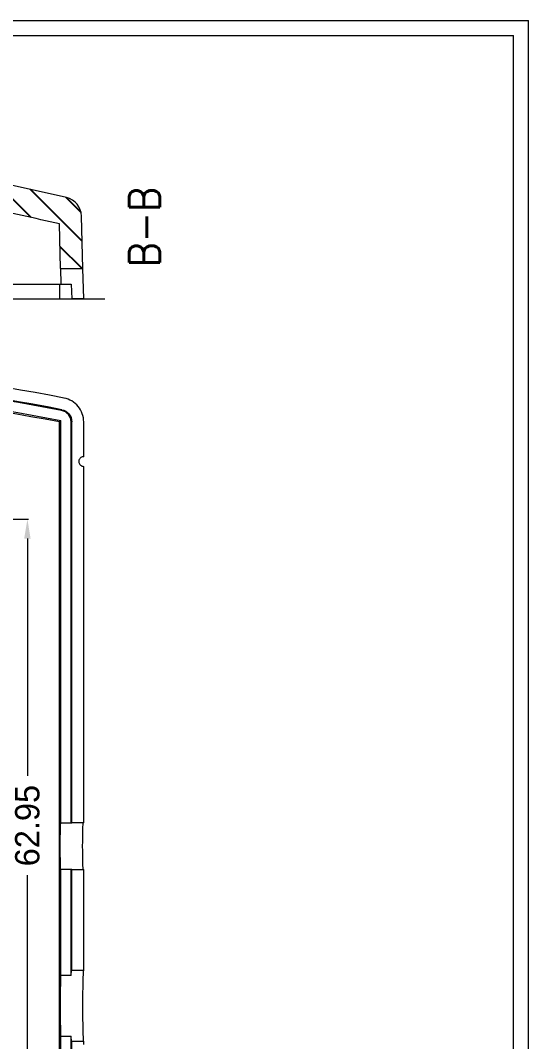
# Model space of a CAD drawing. Header units: millimetres. Extents: x -644 to 177, y 608 to 849.
# Drawn here: x 124.6 to 176.8, y 742.4 to 847.3 of the extents above; entities that cross this region are included whole.
import ezdxf
from ezdxf.lldxf.tags import DXFTag

# ---------------------------------------------------------------- set-up
doc = ezdxf.new("R2010")
doc.units = ezdxf.units.MM
doc.layers.get('0').update_dxf_attribs({"linetype": 'CONTINUOUS'})
doc.layers.get('Defpoints').update_dxf_attribs({"linetype": 'CONTINUOUS'})
for name, color, linetype, true_color in [('10', 7, 'CONTINUOUS', 0xffffff), ('30', 7, 'CONTINUOUS', 0xffffff), ('TOP', 7, 'CONTINUOUS', 0xffffff)]:
    doc.layers.add(name, color=color, linetype=linetype, true_color=true_color)
doc.styles.add('blockfont', font='simplex.shx')
tags = doc.linetypes.add('PHANTOM', pattern=[50.5, 18, -6.5, 6.5, -6.5, 6.5, -6.5]).pattern_tags.tags
tags[14:15] = [DXFTag(74, 4), DXFTag(75, 0), DXFTag(340, '0'), DXFTag(46, 0.0), DXFTag(50, 0.0), DXFTag(44, 0.0), DXFTag(45, 0.0)]
tags[12:13] = [DXFTag(74, 4), DXFTag(75, 0), DXFTag(340, '0'), DXFTag(46, 0.0), DXFTag(50, 0.0), DXFTag(44, 0.0), DXFTag(45, 0.0)]
tags[10:11] = [DXFTag(74, 4), DXFTag(75, 0), DXFTag(340, '0'), DXFTag(46, 0.0), DXFTag(50, 0.0), DXFTag(44, 0.0), DXFTag(45, 0.0)]
tags[8:9] = [DXFTag(74, 4), DXFTag(75, 0), DXFTag(340, '0'), DXFTag(46, 0.0), DXFTag(50, 0.0), DXFTag(44, 0.0), DXFTag(45, 0.0)]
tags[6:7] = [DXFTag(74, 4), DXFTag(75, 0), DXFTag(340, '0'), DXFTag(46, 0.0), DXFTag(50, 0.0), DXFTag(44, 0.0), DXFTag(45, 0.0)]
tags[4:5] = [DXFTag(74, 4), DXFTag(75, 0), DXFTag(340, '0'), DXFTag(46, 0.0), DXFTag(50, 0.0), DXFTag(44, 0.0), DXFTag(45, 0.0)]
doc.dimstyles.new('2', dxfattribs={"dimtxt": 2.5, "dimasz": 2, "dimexe": 0.1, "dimexo": 0.1, "dimgap": 0.1, "dimtad": 0, "dimzin": 0, "dimdsep": 46, "dimtxsty": 'Standard', "dimcen": 0, "dimclrd": 4, "dimclre": 4, "dimclrt": 3, "dimadec": 1, "dimazin": 0, "dimtfac": 1, "dimtofl": 0, "dimtmove": 0, "dimatfit": 3, "dimfxl": 0, "dimtolj": 1, "dimtzin": 0, "dimlwd": 9, "dimlwe": 9, "dimarcsym": 0})

# ---------------------------------------------------------------- blocks, each defined once
blk = doc.blocks.new('HATCH3')
at = {"color": 200, "linetype": 'Continuous'}
for p, q in [((263.01, 362.71), (264.13, 363.83)), ((264.65, 361.52), (266.89, 363.76)), ((267.4, 361.45), (269.65, 363.69)), ((270.16, 361.37), (272.26, 363.47)), ((271.12, 359.5), (273.45, 361.84)), ((271.63, 357.18), (273.98, 359.53)), ((272.33, 355.06), (274.48, 357.21)), ((273.01, 352.91), (274.96, 354.86)), ((273.93, 351.01), (275.42, 352.5)), ((273.82, 345.24), (274.94, 346.36)), ((274.36, 342.95), (276.65, 345.24)), ((274.18, 342.77), (274.36, 342.95)), ((275.62, 341.38), (277.01, 342.77)), ((274.25, 340.01), (275.14, 340.91)), ((274.91, 335.03), (275.74, 335.85)), ((274.83, 334.94), (274.91, 335.03)), ((272.68, 332.79), (273.54, 333.65)), ((275.31, 332.6), (276, 333.28)), ((273.61, 328.07), (274.52, 328.98)), ((276.37, 328), (276.42, 328.05)), ((276.05, 322.03), (278.11, 324.09)), ((276.16, 319.3), (278.73, 321.88)), ((276.21, 316.53), (278.37, 318.69)), ((278.86, 316.36), (278.99, 316.48)), ((276.21, 313.7), (277.45, 314.94)), ((278.15, 312.82), (279.01, 313.67)), ((276.12, 307.96), (278.98, 310.82)), ((276.19, 310.86), (276.81, 311.48)), ((276.02, 305.03), (278.86, 307.87)), ((275.87, 302.06), (278.37, 304.56)), ((277.15, 300.51), (277.99, 301.35)), ((275.67, 299.03), (277.15, 300.51)), ((275.43, 295.96), (278.48, 299.01)), ((275.14, 292.84), (278.24, 295.94)), ((273.98, 288.86), (277.95, 292.83)), ((268.32, 288.86), (269.57, 290.11)), ((270.21, 282.26), (277.61, 289.66)), ((271.15, 288.86), (272.4, 290.11)), ((267.9, 285.61), (269.15, 286.86)), ((269.63, 278.86), (277.21, 286.43)), ((270.21, 285.09), (271.98, 286.86)), ((272.46, 278.86), (276.75, 283.14)), ((264.41, 279.3), (265.22, 280.11)), ((266.8, 278.86), (268.05, 280.11)), ((270.52, 274.1), (276.22, 279.79)), ((264.41, 276.47), (264.8, 276.86)), ((266.38, 275.61), (267.63, 276.86)), ((269.21, 275.61), (270.46, 276.86)), ((272.11, 272.85), (275.63, 276.38)), ((271.35, 269.27), (274.97, 272.89)), ((268.92, 264.02), (274.23, 269.32)), ((266.11, 264.03), (268.38, 266.3)), ((271.86, 264.13), (273.4, 265.67))]:
    blk.add_line(p, q, dxfattribs=at)
blk = doc.blocks.new('*D214')
at = {"color": 4, "lineweight": 9}
for p, q in [((111.21, 796.09), (125.43, 796.09)), ((125.33, 794.09), (125.33, 769.71)), ((125.33, 735.14), (125.33, 759.51)), ((122.26, 733.14), (125.43, 733.14))]:
    blk.add_line(p, q, dxfattribs=at)
for points in [[(125, 794.09), (125.66, 794.09), (125.33, 796.09)], [(125, 735.14), (125.66, 735.14), (125.33, 733.14)]]:
    blk.add_solid(points, dxfattribs=at)
at = {"layer": 'Defpoints', "color": 0, "lineweight": 9}
for p in [(111.11, 796.09), (122.16, 733.14), (125.33, 733.14)]:
    blk.add_point(p, dxfattribs=at)
at = {"color": 3, "lineweight": 9, "insert": (125.33, 764.61), "char_height": 2.5, "attachment_point": 5, "rotation": 90}
blk.add_mtext('\\A1;62.95', dxfattribs=at)

msp = doc.modelspace()

# ---------------------------------------------------------------- linework, layer by layer
at = {"color": 7, "linetype": 'Continuous', "lineweight": 9}
for p, q in [((-147.599, 847.331), (176.802, 847.331)), ((176.802, 617.933), (176.802, 847.331)), ((-146.054, 845.786), (175.257, 845.786)), ((175.257, 619.478), (175.257, 845.786))]:
    msp.add_line(p, q, dxfattribs=at)
at = {"layer": '10', "color": 7, "linetype": 'Continuous', "lineweight": 9}
for p, q in [((131.031, 821.839), (130.89, 827.229)), ((128.731, 821.839), (128.611, 826.421)), ((128.731, 821.839), (131.031, 821.839)), ((128.731, 821.839), (128.772, 820.239)), ((131.113, 818.739), (131.031, 821.839)), ((119.361, 820.239), (128.772, 820.239)), ((128.613, 820.239), (128.613, 818.739)), ((128.772, 820.239), (129.813, 820.239)), ((129.813, 820.239), (129.891, 818.739)), ((33.612, 818.739), (128.613, 818.739)), ((131.113, 818.739), (129.891, 818.739)), ((128.841, 807.262), (128.855, 807.339)), ((128.611, 655.64), (128.611, 806.082)), ((128.772, 764.888), (128.772, 806.216)), ((129.891, 806.084), (129.813, 806.084)), ((129.813, 764.888), (129.813, 806.084)), ((129.891, 764.888), (129.891, 806.084)), ((131.113, 802.514), (131.113, 806.085)), ((131.113, 764.888), (131.113, 801.503)), ((128.767, 764.888), (128.772, 764.888)), ((128.772, 764.888), (129.813, 764.888)), ((129.813, 764.888), (129.891, 764.888)), ((131.113, 764.888), (129.891, 764.888)), ((128.772, 760.088), (128.767, 760.088)), ((129.813, 760.088), (128.772, 760.088)), ((128.772, 749.201), (128.772, 760.088)), ((129.891, 760.088), (129.813, 760.088)), ((129.813, 749.201), (129.813, 760.088)), ((129.891, 760.088), (131.113, 760.088)), ((129.891, 749.754), (129.891, 760.088)), ((131.113, 749.754), (131.113, 760.088)), ((129.813, 749.201), (128.772, 749.201)), ((129.891, 749.754), (131.113, 749.754)), ((128.772, 742.975), (129.813, 742.975)), ((128.772, 734.968), (128.772, 742.975)), ((129.813, 734.968), (129.813, 742.975)), ((131.113, 742.422), (129.891, 742.422)), ((129.891, 734.994), (129.891, 742.422)), ((131.113, 742.138), (131.113, 742.422))]:
    msp.add_line(p, q, dxfattribs=at)
for centre, radius, start, end in [((81.113, 624.739), 210, 76.72038, 86.35519), ((128.891, 827.177), 2, 1.5, 76.72038), ((81.113, 624.739), 207.2, 76.74781, 78.90815), ((81.113, 560.638), 252.5, 79.04705, 100.95295), ((81.113, 560.638), 251.279, 79.04722, 100.95278), ((81.113, 560.638), 251.2, 79.04722, 100.95278), ((128.613, 806.084), 1.2, 0, 79.04722)]:
    msp.add_arc(centre, radius, start, end, dxfattribs=at)
at = {"layer": '10', "color": 7, "linetype": 'Continuous', "lineweight": 9, "extrusion": (0, 0, -1)}
for centre, radius, start, end in [((-81.113, 560.638), 250.16, 79.017, 100.983), ((-128.613, 806.084), 1.279, 100.95278, 180), ((-81.113, 560.638), 246, 101.70307, 101.72719)]:
    msp.add_arc(centre, radius, start, end, dxfattribs=at)
for centre, major_axis, ratio, start_param, end_param in [((128.767, 762.488), (0, 2.4), 0.0261859, 3.1415927, 6.2831853), ((131.068, 762.488), (0, 2.4), 0.0261859, 3.1415927, 6.2831853), ((128.825, 746.088), (0, 3.7), 0.0261859, 3.7126721, 5.7121058), ((129.917, 746.088), (0, 3.7), 0.0524078, 5.7121058, 6.1476355), ((131.126, 746.088), (0, 3.7), 0.0261859, 3.2771425, 6.1476355), ((129.917, 746.088), (0, 3.7), 0.0524078, 3.2771425, 3.7126721)]:
    msp.add_ellipse(centre, major_axis=major_axis, ratio=ratio, start_param=start_param, end_param=end_param, dxfattribs=at)
at = {"layer": '10', "color": 7, "linetype": 'Continuous', "lineweight": 9}
for points, knots in [([(128.613, 818.739), (128.914, 818.739), (129.267, 818.739), (129.767, 818.739), (129.891, 818.739), (129.891, 818.739)], [0, 0, 0, 0, 0.5, 0.5, 1, 1, 1, 1]), ([(128.611, 806.082), (113.076, 808.991), (97.258, 810.49), (77.115, 810.492), (73.05, 810.397), (64.991, 810.019), (60.994, 809.737), (49.099, 808.622), (41.296, 807.521), (33.614, 806.082)], [0, 0, 0, 0, 0.5, 0.5, 0.625, 0.625, 0.75, 0.75, 1, 1, 1, 1]), ([(131.113, 806.085), (131.113, 806.665), (130.909, 807.229), (130.172, 808.122), (129.658, 808.428), (129.088, 808.538)], [0, 0, 0, 0, 0.5, 0.5, 1, 1, 1, 1]), ([(131.113, 802.514), (131.09, 802.514), (131.068, 802.512), (130.991, 802.502), (130.936, 802.485), (130.836, 802.434), (130.79, 802.399), (130.712, 802.319), (130.68, 802.271), (130.634, 802.169), (130.619, 802.113), (130.613, 802.043), (130.612, 802.028), (130.612, 802.014)], [0, 0, 0, 0, 0.0848117, 0.0848117, 0.2998237, 0.2998237, 0.5148013, 0.5148013, 0.729705, 0.729705, 0.9445392, 0.9445392, 1, 1, 1, 1]), ([(130.612, 802.014), (130.612, 801.958), (130.622, 801.901), (130.659, 801.795), (130.687, 801.745), (130.757, 801.658), (130.8, 801.619), (130.897, 801.559), (130.953, 801.536), (131.011, 801.524)], [0, 0, 0, 0, 0.2467189, 0.2467189, 0.4934341, 0.4934341, 0.7402051, 0.7402051, 1, 1, 1, 1])]:
    msp.add_open_spline(points, degree=3, knots=knots, dxfattribs=at)
msp.add_open_spline([(128.611, 806.082), (128.665, 806.127), (128.718, 806.171), (128.772, 806.216)], degree=3, dxfattribs=at)
at = {"layer": '30', "color": 1, "linetype": 'PHANTOM', "lineweight": 9, "ltscale": 0.3}
msp.add_line((28.946, 818.739), (133.279, 818.739), dxfattribs=at)

# ---------------------------------------------------------------- block references
at = {"layer": '10', "color": 200, "linetype": 'Continuous', "lineweight": 9, "rotation": 90}
msp.add_blockref('HATCH3', (394.975, 555.733), dxfattribs=at)

# ---------------------------------------------------------------- texts
at = {"layer": 'TOP', "color": 1, "linetype": 'Continuous', "lineweight": 9, "insert": (138.938, 825.131), "char_height": 3.175, "attachment_point": 8, "rotation": 90, "line_spacing_factor": 0.903614, "style": 'blockfont'}
msp.add_mtext('\\W00.889;\\fsimplex.shx,bigfont.shx; \\H3.17;B-B\\H3.17;\\P', dxfattribs=at)

# ---------------------------------------------------------------- dimensions: what is measured, and where the dimension line sits
at = {"lineweight": 9}
dim = msp.add_linear_dim(base=(125.331, 733.138), p1=(111.113, 796.088), p2=(122.158, 733.138), angle=90, dimstyle='2', dxfattribs=at)
dim.commit()
dim.dimension.update_dxf_attribs({"geometry": '*D214', "text_midpoint": (125.331, 764.613)})

doc.saveas('drawing.dxf')
